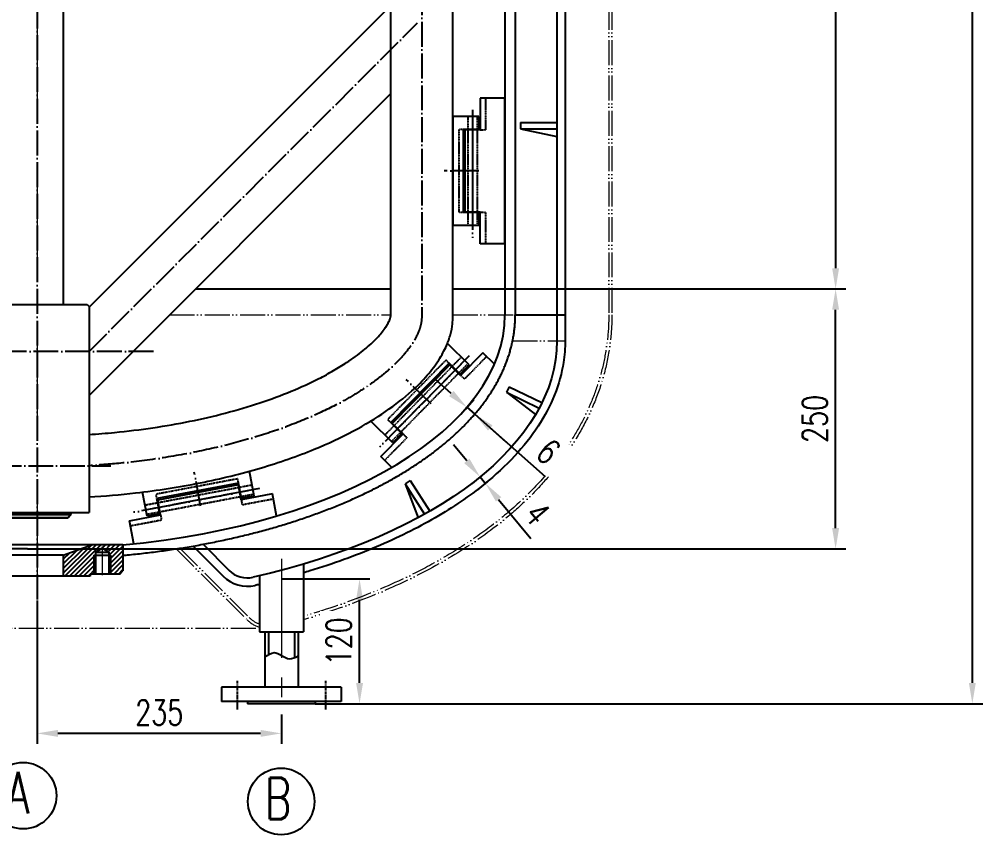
# Model space of a CAD drawing. Extents: x -7243 to -2491, y -430 to 6298.
# Drawn here: x -5948 to -5021, y 2730 to 3514 of the extents above; entities that cross this region are included whole.
import ezdxf

# ---------------------------------------------------------------- set-up
doc = ezdxf.new("R2010")
doc.units = 0
doc.header["$MEASUREMENT"] = 0
for name, pattern in [('ACAD_ISO04W100', [30.5, 24, -3, 0.5, -3]), ('ACAD_ISO05W100', [34, 24, -3, 0.5, -3, 0.5, -3]), ('CENTER', [50.8, 31.75, -6.35, 6.35, -6.35]), ('HIDDEN', [0.375, 0.25, -0.125]), ('PHANTOMX2', [5, 2.5, -0.5, 0.5, -0.5, 0.5, -0.5])]:
    doc.linetypes.add(name, pattern=pattern)
doc.layers.get('0').update_dxf_attribs({"linetype": 'CONTINUOUS'})
doc.layers.get('DEFPOINTS').update_dxf_attribs({"linetype": 'CONTINUOUS'})
for name, color, linetype in [('1中心线', 3, 'ACAD_ISO04W100'), ('3', 3, 'PHANTOMX2'), ('3轮廓', 7, 'CONTINUOUS'), ('4文字、标注、剖面线', 5, 'CONTINUOUS'), ('4文字标注', 5, 'CONTINUOUS'), ('7虚线', 1, 'HIDDEN')]:
    doc.layers.add(name, color=color, linetype=linetype)
for name, color, linetype, lineweight in [('中心线', 3, 'CENTER', 18), ('双点划线', 6, 'ACAD_ISO05W100', 18), ('轮廓线', 7, 'CONTINUOUS', 30)]:
    doc.layers.add(name, color=color, linetype=linetype, lineweight=lineweight)
doc.styles.add('样式 2', font='ROMANS.shx', dxfattribs={"width": 0.75, "bigfont": 'hmhz.shx'})
doc.dimstyles.new('1-4 装配总图', dxfattribs={"dimscale": 4, "dimtxt": 3, "dimasz": 2.5, "dimexe": 1.25, "dimexo": 0, "dimgap": 1, "dimtad": 1, "dimdec": 0, "dimdsep": 46, "dimtxsty": '样式 2', "dimcen": 2.5, "dimclrd": 256, "dimclre": 256, "dimclrt": 256, "dimadec": 0, "dimazin": 0, "dimtfac": 1, "dimtdec": 0, "dimtmove": 0, "dimatfit": 1, "dimfxl": 1, "dimtfill": 1, "dimtfillclr": 256, "dimlwd": -1, "dimarcsym": 0})

# ---------------------------------------------------------------- blocks, each defined once
blk = doc.blocks.new('管口符号')
at = {"layer": '4文字标注'}
blk.add_circle((-1249.14, -514.69), 4, dxfattribs=at)
at = {"layer": '4文字标注', "style": '样式 2', "width": 0.7}
for tag, p, height in [('A', (-1250.76, -516.64), 5), ('1', (-1247.74, -516.63), 2)]:
    blk.add_attdef(tag, p, '', height=height, dxfattribs=at)
blk = doc.blocks.new('*D78')
at = {"layer": '3轮廓', "color": 5, "lineweight": -2}
for p, q in [((-5471.24, 3254.99), (-5153.02, 3254.99)), ((-5931.24, 3004.99), (-5153.02, 3004.99))]:
    blk.add_line(p, q, dxfattribs=at)
at = {"layer": '3轮廓', "color": 5}
blk.add_line((-5163.02, 3024.99), (-5163.02, 3234.99), dxfattribs=at)
for points in [[(-5159.68, 3234.99), (-5166.35, 3234.99), (-5163.02, 3254.99)], [(-5166.35, 3024.99), (-5159.68, 3024.99), (-5163.02, 3004.99)]]:
    blk.add_solid(points, dxfattribs=at)
at = {"layer": 'DEFPOINTS', "color": 0}
for p in [(-5471.24, 3254.99), (-5163.02, 3254.99), (-5931.24, 3004.99)]:
    blk.add_point(p, dxfattribs=at)
at = {"layer": '3轮廓', "color": 5, "insert": (-5183.02, 3129.99), "char_height": 24, "attachment_point": 5, "rotation": 90, "style": '样式 2', "bg_fill": 3, "box_fill_scale": 1.25, "bg_fill_color": 256, "bg_fill_true_color": 13158600, "bg_fill_transparency": 0}
blk.add_mtext('250', dxfattribs=at)
blk = doc.blocks.new('*D81')
at = {"layer": '3轮廓', "color": 5}
for p, q in [((-5517.83, 3089.63), (-5530.57, 3105.05)), ((-5505.09, 3074.21), (-5500, 3068.04)), ((-5487.26, 3052.63), (-5456.14, 3014.96))]:
    blk.add_line(p, q, dxfattribs=at)
at = {"layer": '3轮廓', "color": 5, "lineweight": -2}
for p, q in [((-5503.48, 3075.55), (-5512.8, 3067.84)), ((-5498.38, 3069.38), (-5507.71, 3061.68))]:
    blk.add_line(p, q, dxfattribs=at)
at = {"layer": '3轮廓', "color": 5}
for points in [[(-5520.4, 3087.51), (-5515.26, 3091.75), (-5505.09, 3074.21)], [(-5484.69, 3054.75), (-5489.83, 3050.5), (-5500, 3068.04)]]:
    blk.add_solid(points, dxfattribs=at)
at = {"layer": 'DEFPOINTS', "color": 0}
for p in [(-5503.48, 3075.55), (-5498.38, 3069.38), (-5500, 3068.04)]:
    blk.add_point(p, dxfattribs=at)
at = {"layer": '3轮廓', "color": 5, "insert": (-5449.91, 3038.82), "char_height": 24, "attachment_point": 5, "rotation": 309.56281, "style": '样式 2', "bg_fill": 3, "box_fill_scale": 1.25, "bg_fill_color": 256, "bg_fill_true_color": 13158600, "bg_fill_transparency": 0}
blk.add_mtext('4', dxfattribs=at)
blk = doc.blocks.new('*D82')
at = {"layer": '3轮廓', "color": 5, "lineweight": -2}
for p, q in [((-5931.24, 2955.39), (-5931.24, 2817.53)), ((-5696.24, 2845.81), (-5696.24, 2817.53))]:
    blk.add_line(p, q, dxfattribs=at)
at = {"layer": '3轮廓', "color": 5}
blk.add_line((-5716.24, 2827.53), (-5911.24, 2827.53), dxfattribs=at)
for points in [[(-5911.24, 2830.87), (-5911.24, 2824.2), (-5931.24, 2827.53)], [(-5716.24, 2824.2), (-5716.24, 2830.87), (-5696.24, 2827.53)]]:
    blk.add_solid(points, dxfattribs=at)
at = {"layer": 'DEFPOINTS', "color": 0}
for p in [(-5931.24, 2955.39), (-5696.24, 2845.81), (-5931.24, 2827.53)]:
    blk.add_point(p, dxfattribs=at)
at = {"layer": '3轮廓', "color": 5, "insert": (-5813.74, 2847.53), "char_height": 24, "attachment_point": 5, "style": '样式 2', "bg_fill": 3, "box_fill_scale": 1.25, "bg_fill_color": 256, "bg_fill_true_color": 13158600, "bg_fill_transparency": 0}
blk.add_mtext('235', dxfattribs=at)
blk = doc.blocks.new('*D83')
at = {"layer": '3轮廓', "color": 5}
for p, q in [((-5532.76, 3154.4), (-5547.75, 3167.63)), ((-5517.76, 3141.17), (-5510.26, 3134.55)), ((-5510.26, 3134.55), (-5442.43, 3074.7)), ((-5495.27, 3121.32), (-5480.27, 3108.09))]:
    blk.add_line(p, q, dxfattribs=at)
at = {"layer": '3轮廓', "color": 5, "lineweight": -2}
for p, q in [((-5519.53, 3139.17), (-5511.14, 3148.67)), ((-5512.03, 3132.55), (-5503.65, 3142.05))]:
    blk.add_line(p, q, dxfattribs=at)
at = {"layer": '3轮廓', "color": 5}
for points in [[(-5534.96, 3151.9), (-5530.55, 3156.9), (-5517.76, 3141.17)], [(-5493.06, 3123.82), (-5497.47, 3118.82), (-5510.26, 3134.55)]]:
    blk.add_solid(points, dxfattribs=at)
at = {"layer": 'DEFPOINTS', "color": 0}
for p in [(-5519.53, 3139.17), (-5510.26, 3134.55), (-5512.03, 3132.55)]:
    blk.add_point(p, dxfattribs=at)
at = {"layer": '3轮廓', "color": 5, "insert": (-5439.37, 3098.67), "char_height": 24, "attachment_point": 5, "rotation": 318.57509, "style": '样式 2', "bg_fill": 3, "box_fill_scale": 1.25, "bg_fill_color": 256, "bg_fill_true_color": 13158600, "bg_fill_transparency": 0}
blk.add_mtext('6', dxfattribs=at)
blk = doc.blocks.new('*D84')
at = {"layer": '3轮廓', "color": 5, "lineweight": -2}
for p, q in [((-5690.49, 2976.05), (-5611.03, 2976.05)), ((-5663.74, 2856.05), (-5611.03, 2856.05))]:
    blk.add_line(p, q, dxfattribs=at)
at = {"layer": '3轮廓', "color": 5}
blk.add_line((-5621.03, 2876.05), (-5621.03, 2956.05), dxfattribs=at)
for points in [[(-5617.69, 2956.05), (-5624.36, 2956.05), (-5621.03, 2976.05)], [(-5624.36, 2876.05), (-5617.69, 2876.05), (-5621.03, 2856.05)]]:
    blk.add_solid(points, dxfattribs=at)
at = {"layer": 'DEFPOINTS', "color": 0}
for p in [(-5690.49, 2976.05), (-5621.03, 2976.05), (-5663.74, 2856.05)]:
    blk.add_point(p, dxfattribs=at)
at = {"layer": '3轮廓', "color": 5, "insert": (-5641.03, 2916.05), "char_height": 24, "attachment_point": 5, "rotation": 90, "style": '样式 2', "bg_fill": 3, "box_fill_scale": 1.25, "bg_fill_color": 256, "bg_fill_true_color": 13158600, "bg_fill_transparency": 0}
blk.add_mtext('120', dxfattribs=at)
blk = doc.blocks.new('*D86')
at = {"layer": '3轮廓', "color": 5, "lineweight": -2}
for p, q in [((-5416.24, 4004.99), (-5153.02, 4004.99)), ((-5471.24, 3254.99), (-5153.02, 3254.99))]:
    blk.add_line(p, q, dxfattribs=at)
at = {"layer": '3轮廓', "color": 5}
blk.add_line((-5163.02, 3984.99), (-5163.02, 3274.99), dxfattribs=at)
for points in [[(-5159.68, 3984.99), (-5166.35, 3984.99), (-5163.02, 4004.99)], [(-5166.35, 3274.99), (-5159.68, 3274.99), (-5163.02, 3254.99)]]:
    blk.add_solid(points, dxfattribs=at)
at = {"layer": 'DEFPOINTS', "color": 0}
for p in [(-5416.24, 4004.99), (-5471.24, 3254.99), (-5163.02, 3254.99)]:
    blk.add_point(p, dxfattribs=at)
at = {"layer": '3轮廓', "color": 5, "insert": (-5183.02, 3595.96), "char_height": 24, "attachment_point": 5, "rotation": 90, "style": '样式 2', "bg_fill": 3, "box_fill_scale": 1.25, "bg_fill_color": 256, "bg_fill_true_color": 13158600, "bg_fill_transparency": 0}
blk.add_mtext('750', dxfattribs=at)
blk = doc.blocks.new('*D90')
at = {"layer": '3轮廓', "color": 5}
for p, q in [((-6037.59, 3054.99), (-6037.59, 3074.99)), ((-6037.59, 3004.99), (-6037.59, 3034.99)), ((-6037.59, 3004.99), (-6037.59, 2919.85)), ((-6037.59, 2984.99), (-6037.59, 2964.99))]:
    blk.add_line(p, q, dxfattribs=at)
at = {"layer": '3轮廓', "color": 5, "lineweight": -2}
for p, q in [((-5931.24, 3034.99), (-6047.59, 3034.99)), ((-5940.64, 3004.99), (-6047.59, 3004.99))]:
    blk.add_line(p, q, dxfattribs=at)
at = {"layer": '3轮廓', "color": 5}
for points in [[(-6040.93, 3054.99), (-6034.26, 3054.99), (-6037.59, 3034.99)], [(-6034.26, 2984.99), (-6040.93, 2984.99), (-6037.59, 3004.99)]]:
    blk.add_solid(points, dxfattribs=at)
at = {"layer": 'DEFPOINTS', "color": 0}
for p in [(-6037.59, 3034.99), (-5931.24, 3034.99), (-5940.64, 3004.99)]:
    blk.add_point(p, dxfattribs=at)
at = {"layer": '3轮廓', "color": 5, "insert": (-6057.59, 2942.42), "char_height": 24, "attachment_point": 5, "rotation": 90, "style": '样式 2', "bg_fill": 3, "box_fill_scale": 1.25, "bg_fill_color": 256, "bg_fill_true_color": 13158600, "bg_fill_transparency": 0}
blk.add_mtext('30', dxfattribs=at)
blk = doc.blocks.new('*D91')
at = {"layer": '3轮廓', "color": 5, "lineweight": -2}
for p, q in [((-5858.74, 5469.91), (-5021.46, 5469.91)), ((-5611.03, 2856.05), (-5021.46, 2856.05))]:
    blk.add_line(p, q, dxfattribs=at)
at = {"layer": '3轮廓', "color": 5}
blk.add_line((-5031.46, 2876.05), (-5031.46, 5449.91), dxfattribs=at)
for points in [[(-5028.13, 5449.91), (-5034.79, 5449.91), (-5031.46, 5469.91)], [(-5034.79, 2876.05), (-5028.13, 2876.05), (-5031.46, 2856.05)]]:
    blk.add_solid(points, dxfattribs=at)
at = {"layer": 'DEFPOINTS', "color": 0}
for p in [(-5858.74, 5469.91), (-5031.46, 5469.91), (-5611.03, 2856.05)]:
    blk.add_point(p, dxfattribs=at)
at = {"layer": '3轮廓', "color": 5, "insert": (-5051.46, 4162.98), "char_height": 24, "attachment_point": 5, "rotation": 90, "style": '样式 2', "bg_fill": 3, "box_fill_scale": 1.25, "bg_fill_color": 256, "bg_fill_true_color": 13158600, "bg_fill_transparency": 0}
blk.add_mtext('~2620', dxfattribs=at)
blk = doc.blocks.new('8')
at = {"layer": '1中心线'}
for p, q in [((31543.82, 2792.37), (31543.82, 2669.18)), ((31537.64, 2733.61), (31570.96, 2733.61))]:
    blk.add_line(p, q, dxfattribs=at)
at = {"layer": '3轮廓'}
for p, q in [((31537.64, 2786.11), (31537.64, 2773.61)), ((31537.64, 2786.11), (31562.64, 2786.11)), ((31562.64, 2786.11), (31562.64, 2681.11)), ((31537.64, 2773.61), (31552.64, 2773.61)), ((31552.64, 2773.61), (31552.64, 2693.61)), ((31537.64, 2693.61), (31537.64, 2681.11)), ((31537.64, 2693.61), (31552.64, 2693.61)), ((31537.64, 2681.11), (31562.64, 2681.11))]:
    blk.add_line(p, q, dxfattribs=at)
at = {"layer": '7虚线', "ltscale": 0.4}
for p, q in [((31539.32, 2786.11), (31539.32, 2773.61)), ((31548.32, 2786.11), (31548.32, 2773.61)), ((31552.64, 2773.61), (31556.84, 2773.61)), ((31556.84, 2773.61), (31556.84, 2693.61)), ((31539.32, 2693.61), (31539.32, 2681.11)), ((31548.32, 2693.61), (31548.32, 2681.11)), ((31552.64, 2693.61), (31556.84, 2693.61))]:
    blk.add_line(p, q, dxfattribs=at)
blk = doc.blocks.new('J')
at = {"layer": '1中心线'}
blk.add_line((28032.14, 2966.7), (28032.14, 2874.48), dxfattribs=at)
at = {"layer": '3轮廓'}
for p, q in [((28039.51, 2989.18), (28039.51, 2958.68)), ((28063.11, 2989.18), (28063.11, 2849.18)), ((28024.9, 2958.68), (28024.9, 2879.68)), ((28039.51, 2958.68), (28024.9, 2958.68)), ((28039.51, 2879.68), (28024.9, 2879.68)), ((28039.51, 2849.18), (28039.51, 2879.68)), ((28063.11, 2849.18), (28039.51, 2849.18))]:
    blk.add_line(p, q, dxfattribs=at)
at = {"layer": '7虚线', "ltscale": 0.4}
for p, q in [((28044.63, 2989.18), (28044.63, 2958.68)), ((28027.64, 2958.68), (28027.64, 2879.68)), ((28036.64, 2958.68), (28036.64, 2879.68)), ((28039.51, 2958.68), (28044.63, 2958.68)), ((28039.51, 2879.68), (28044.63, 2879.68)), ((28044.63, 2879.68), (28044.63, 2849.18))]:
    blk.add_line(p, q, dxfattribs=at)
at = {"layer": '4文字、标注、剖面线', "xscale": -1}
blk.add_blockref('8', (59575.96, 185.57), dxfattribs=at)
blk = doc.blocks.new('V')
at = {"layer": '3轮廓'}
blk.add_line((28063.11, 2749.18), (28039.51, 2749.18), dxfattribs=at)
at = {"layer": '4文字、标注、剖面线'}
blk.add_blockref('J', (0, -240), dxfattribs=at)
blk = doc.blocks.new('N')
at = {"layer": '1中心线'}
for p, q in [((28029.04, 2521.5), (27942.73, 2433.6)), ((28021.16, 2513.49), (27956.55, 2447.68)), ((27992.28, 2475.24), (27968.5, 2498.59))]:
    blk.add_line(p, q, dxfattribs=at)
at = {"layer": '3轮廓'}
for p, q in [((28029.06, 2512.71), (28008.04, 2533.34)), ((28042.17, 2524.36), (28020.8, 2502.6)), ((28053.28, 2513.45), (28042.17, 2524.36)), ((28009.6, 2514.3), (27953.55, 2457.21)), ((28010.38, 2512.83), (27955.03, 2456.46)), ((28020.3, 2503.79), (28009.6, 2514.3)), ((28020.8, 2502.6), (28010.38, 2512.83)), ((28029.06, 2512.71), (28020.3, 2503.79)), ((27955.49, 2437.78), (27934.28, 2458.61)), ((27964.25, 2446.7), (27953.55, 2457.21)), ((27965.45, 2446.23), (27955.03, 2456.46)), ((27944.08, 2424.47), (27965.45, 2446.23)), ((27964.25, 2446.7), (27955.49, 2437.78)), ((27954.65, 2414.09), (27944.08, 2424.47))]:
    blk.add_line(p, q, dxfattribs=at)
at = {"layer": '7虚线', "ltscale": 0.4}
for p, q in [((28006.6, 2517.24), (27950.55, 2460.16)), ((28009.6, 2514.3), (28006.6, 2517.24)), ((28021.44, 2520.19), (28012.68, 2511.27)), ((28027.86, 2513.88), (28019.1, 2504.96)), ((28045.82, 2520.77), (28024.45, 2499.01)), ((28012.33, 2510.91), (27956.98, 2454.54)), ((28018.75, 2504.61), (27963.4, 2448.24)), ((28020.8, 2502.6), (28024.45, 2499.01)), ((27953.55, 2457.21), (27950.55, 2460.16)), ((27956.63, 2454.19), (27947.87, 2445.27)), ((27963.05, 2447.88), (27954.3, 2438.96)), ((27969.1, 2442.64), (27947.73, 2420.88)), ((27965.45, 2446.23), (27969.1, 2442.64))]:
    blk.add_line(p, q, dxfattribs=at)
blk = doc.blocks.new('c')
at = {"layer": '1中心线'}
for p, q in [((27770.61, 2376.82), (27764.43, 2409.56)), ((27827.21, 2393.78), (27706.16, 2370.94)), ((27816.16, 2391.7), (27725.54, 2374.6))]:
    blk.add_line(p, q, dxfattribs=at)
at = {"layer": '3轮廓'}
for p, q in [((27822.2, 2386.55), (27817.69, 2410.45)), ((27807.13, 2398.97), (27728.52, 2384.14)), ((27806.94, 2397.32), (27729.31, 2382.68)), ((27809.64, 2382.97), (27806.94, 2397.32)), ((27809.92, 2384.23), (27807.13, 2398.97)), ((27719.02, 2367.08), (27714.64, 2390.31)), ((27731.3, 2369.4), (27728.52, 2384.14)), ((27732.01, 2368.33), (27729.31, 2382.68)), ((27839.62, 2388.63), (27809.64, 2382.97)), ((27822.2, 2386.55), (27809.92, 2384.23)), ((27843.62, 2367.41), (27839.62, 2388.63)), ((27702.04, 2362.67), (27732.01, 2368.33)), ((27731.3, 2369.4), (27719.02, 2367.08)), ((27706.22, 2340.56), (27702.04, 2362.67))]:
    blk.add_line(p, q, dxfattribs=at)
at = {"layer": '7虚线', "ltscale": 0.4}
for p, q in [((27806.36, 2403.1), (27727.74, 2388.27)), ((27807.13, 2398.97), (27806.36, 2403.1)), ((27807.44, 2394.63), (27729.81, 2379.99)), ((27820.22, 2397.04), (27807.94, 2394.73)), ((27728.52, 2384.14), (27727.74, 2388.27)), ((27809.11, 2385.79), (27731.48, 2371.14)), ((27821.89, 2388.2), (27809.6, 2385.88)), ((27809.64, 2382.97), (27810.59, 2377.94)), ((27840.56, 2383.6), (27810.59, 2377.94)), ((27729.32, 2379.89), (27717.04, 2377.58)), ((27730.99, 2371.05), (27718.71, 2368.73)), ((27732.01, 2368.33), (27732.96, 2363.3)), ((27732.96, 2363.3), (27702.99, 2357.64))]:
    blk.add_line(p, q, dxfattribs=at)

msp = doc.modelspace()

# ---------------------------------------------------------------- hatches: boundary and pattern name
at = {"layer": '4文字标注'}
h = msp.add_hatch(dxfattribs=at)
h.set_pattern_fill('ANSI31', color=256, style=0)
h.set_pattern_definition([(45, (-8810.169, 2663.9128), (-2.245064, 2.245064), [])])
h.paths.add_polyline_path([(-5956.24, 2978.8), (-5982.24, 2978.8), (-5982.24, 2980.8), (-5985.74, 2980.8), (-5985.74, 2998.8), (-5987.24, 2998.8), (-5987.24, 3001.8), (-5993.74, 3005.56), (-6000.24, 3001.8), (-6000.24, 2998.8), (-6001.74, 2998.8), (-6001.74, 2980.8), (-6010.74, 2980.8), (-6013.74, 2983.8), (-6013.74, 3008.8), (-5983.71, 3008.8), (-5956.24, 2998.8)])
h.paths.add_polyline_path([(-5848.74, 3008.8), (-5848.74, 2983.8), (-5851.74, 2980.8), (-5860.74, 2980.8), (-5860.74, 2998.8), (-5862.24, 2998.8), (-5862.24, 3001.8), (-5868.74, 3005.56), (-5875.24, 3001.8), (-5875.24, 2998.8), (-5876.74, 2998.8), (-5876.74, 2980.8), (-5880.24, 2980.8), (-5880.24, 2978.8), (-5906.24, 2978.8), (-5906.24, 2998.8), (-5878.76, 3008.8)])

# ---------------------------------------------------------------- linework, layer by layer
for p, q in [((-5471.24, 3980.99), (-5471.24, 3229.99)), ((-5431.24, 3806.99), (-5431.24, 3204.99)), ((-5940.64, 3004.99), (-5921.83, 3004.99)), ((-5848.74, 3008.8), (-5848.74, 2983.8)), ((-5906.24, 2998.8), (-5956.24, 2998.8)), ((-5906.24, 2998.8), (-5906.24, 2978.8)), ((-5675.04, 2990.3), (-5675.04, 2925.14)), ((-5880.24, 2978.8), (-5982.24, 2978.8)), ((-5880.24, 2980.8), (-5880.24, 2978.8)), ((-5851.74, 2980.8), (-5880.24, 2980.8)), ((-5851.74, 2980.8), (-5848.74, 2983.8)), ((-5717.43, 2979), (-5717.43, 2925.14)), ((-5717.43, 2925.14), (-5675.04, 2925.14))]:
    msp.add_line(p, q)
for radius in [33, 25]:
    msp.add_arc((-5728.87, 3002.01), radius, 225, 282.87938)
msp.add_ellipse((-5931.24, 3229.99), major_axis=(450, 0), ratio=0.5, start_param=4.896765, end_param=6.283185)
msp.add_open_spline([(-5848.74, 2998.76), (-5847.29, 2998.89), (-5843.25, 2999.28), (-5836.63, 2999.95), (-5828.87, 3000.81), (-5821.14, 3001.74), (-5813.45, 3002.73), (-5805.79, 3003.79), (-5798.17, 3004.92), (-5790.58, 3006.12), (-5783.04, 3007.38), (-5775.55, 3008.71), (-5768.1, 3010.1), (-5760.69, 3011.56), (-5753.34, 3013.08), (-5746.04, 3014.67), (-5738.8, 3016.32), (-5731.61, 3018.03), (-5724.48, 3019.81), (-5717.42, 3021.65), (-5710.41, 3023.55), (-5703.48, 3025.51), (-5696.6, 3027.53), (-5689.8, 3029.62), (-5683.07, 3031.76), (-5676.42, 3033.96), (-5669.84, 3036.22), (-5663.33, 3038.54), (-5656.91, 3040.92), (-5650.56, 3043.35), (-5644.3, 3045.84), (-5638.13, 3048.39), (-5632.04, 3050.99), (-5626.04, 3053.64), (-5620.12, 3056.35), (-5614.3, 3059.11), (-5608.58, 3061.92), (-5602.95, 3064.79), (-5597.41, 3067.7), (-5591.98, 3070.67), (-5586.64, 3073.68), (-5581.41, 3076.75), (-5576.28, 3079.86), (-5571.25, 3083.02), (-5566.33, 3086.22), (-5561.52, 3089.47), (-5556.82, 3092.77), (-5552.22, 3096.11), (-5547.74, 3099.5), (-5543.37, 3102.92), (-5539.12, 3106.39), (-5534.98, 3109.9), (-5530.96, 3113.46), (-5527.06, 3117.05), (-5523.28, 3120.68), (-5519.62, 3124.35), (-5516.08, 3128.05), (-5512.67, 3131.8), (-5509.38, 3135.58), (-5506.22, 3139.39), (-5503.19, 3143.24), (-5500.28, 3147.12), (-5497.51, 3151.04), (-5494.87, 3154.99), (-5492.36, 3158.97), (-5489.98, 3162.97), (-5487.74, 3167.01), (-5485.64, 3171.07), (-5483.68, 3175.16), (-5481.85, 3179.28), (-5480.17, 3183.42), (-5478.62, 3187.58), (-5477.22, 3191.76), (-5475.97, 3195.96), (-5474.86, 3200.17), (-5473.89, 3204.4), (-5473.08, 3208.65), (-5472.41, 3212.9), (-5471.88, 3217.17), (-5471.51, 3221.44), (-5471.29, 3225.71), (-5471.24, 3228.56), (-5471.24, 3229.99)], degree=3, knots=[82.614864, 82.614864, 82.614864, 82.614864, 86.965616, 94.791497, 102.59662, 110.37931, 118.137907, 125.870766, 133.576255, 141.252761, 148.89869, 156.512463, 164.092527, 171.637344, 179.145405, 186.61522, 194.045326, 201.434286, 208.780693, 216.083165, 223.340353, 230.550938, 237.713637, 244.827199, 251.89041, 258.902093, 265.861111, 272.766367, 279.616807, 286.411422, 293.149247, 299.829366, 306.450911, 313.013069, 319.515077, 325.956228, 332.335874, 338.653427, 344.908358, 351.100206, 357.228575, 363.293136, 369.293635, 375.22989, 381.101795, 386.909324, 392.652532, 398.331558, 403.94663, 409.498062, 414.986263, 420.411733, 425.775073, 431.076981, 436.318254, 441.499798, 446.622617, 451.687828, 456.696651, 461.650416, 466.550563, 471.398638, 476.196297, 480.945305, 485.647529, 490.304941, 494.919615, 499.493721, 504.029522, 508.52937, 512.995702, 517.431032, 521.837946, 526.2191, 530.577204, 534.915025, 539.235375, 543.541107, 547.835104, 552.120279, 556.39956, 560.675891, 560.675891, 560.675891, 560.675891])
msp.add_open_spline([(-5717.43, 2970.78), (-5718.83, 2970.45), (-5720.23, 2970.13), (-5721.63, 2969.81)], degree=3)
at = {"layer": '4文字、标注、剖面线'}
for p, q in [((-5876.74, 2998.8), (-5876.74, 2980.8)), ((-5876.74, 2998.8), (-5860.74, 2998.8)), ((-5860.74, 2998.8), (-5860.74, 2980.8))]:
    msp.add_line(p, q, dxfattribs=at)
at = {"layer": '中心线', "ltscale": 3}
msp.add_line((-5931.24, 5499.55), (-5931.24, 2955.39), dxfattribs=at)

# ---------------------------------------------------------------- block references
at = {"layer": '4文字标注'}
ref = msp.add_blockref('管口符号', (4048.39, 6885.14), dxfattribs=dict(at, xscale=7.999999996798579, yscale=7.999999996800761, zscale=7.9999999968))
ref.add_attrib('A', 'A', (-5960.29, 2750.42), dxfattribs={"height": 40, "style": '样式 2', "width": 0.7})
ref = msp.add_blockref('管口符号', (4296.62, 6879.62), dxfattribs=dict(at, xscale=7.999999996798579, yscale=7.999999996800761, zscale=7.9999999968))
ref.add_attrib('A', 'B', (-5712.06, 2744.9), dxfattribs={"height": 40, "style": '样式 2', "width": 0.7})

# ---------------------------------------------------------------- next in the draw order: dimensions: what is measured, and where the dimension line sits
at = {"layer": '3轮廓'}
dim = msp.add_linear_dim(base=(-5163.02, 3254.99), p1=(-5931.24, 3004.99), p2=(-5471.24, 3254.99), angle=90, dimstyle='1-4 装配总图', override={"dimscale": 8, "dimtxsty": '样式 2', "dimclrd": 5, "dimclre": 5, "dimclrt": 5}, dxfattribs=at)
dim.commit()
dim.dimension.update_dxf_attribs({"geometry": '*D78', "text_midpoint": (-5183.02, 3129.99)})
dim = msp.add_linear_dim(base=(-5931.24, 2827.53), p1=(-5696.24, 2845.81), p2=(-5931.24, 2955.39), dimstyle='1-4 装配总图', override={"dimscale": 8, "dimtxsty": '样式 2', "dimclrd": 5, "dimclre": 5, "dimclrt": 5}, dxfattribs=at)
dim.commit()
dim.dimension.update_dxf_attribs({"geometry": '*D82', "text_midpoint": (-5813.74, 2847.53)})

# ---------------------------------------------------------------- next in the draw order: linework, layer by layer
for p, q in [((-5906.24, 4314.41), (-5906.24, 3239.99)), ((-5778.81, 3254.99), (-5591.24, 3254.99)), ((-5471.24, 3229.99), (-5423.24, 3229.99)), ((-5477, 3160.97), (-5479.62, 3155.57)), ((-5479.62, 3155.57), (-5451.73, 3134.14)), ((-5479.62, 3155.57), (-5448.25, 3140.33)), ((-5477, 3160.97), (-5445.52, 3145.67)), ((-5572.19, 3070.78), (-5577.24, 3067.54)), ((-5572.19, 3070.78), (-5553.27, 3041.33)), ((-5577.24, 3067.54), (-5564.68, 3034.96)), ((-5577.24, 3067.54), (-5558.5, 3038.36)), ((-5931.24, 3008.8), (-6013.74, 3008.8)), ((-5848.74, 3008.8), (-5931.24, 3008.8)), ((-5906.24, 2998.8), (-5878.76, 3008.8)), ((-5875.24, 3001.8), (-5868.74, 3005.56)), ((-5862.24, 3001.8), (-5868.74, 3005.56)), ((-5781.24, 3007.71), (-5752.2, 2978.67)), ((-5771.66, 3009.44), (-5746.55, 2984.33)), ((-5875.24, 3001.8), (-5875.24, 2980.8)), ((-5875.24, 3001.8), (-5862.24, 3001.8)), ((-5862.24, 3001.8), (-5862.24, 2980.8)), ((-5712.24, 2925.14), (-5712.24, 2872.05)), ((-5708.74, 2925.14), (-5708.74, 2903.22)), ((-5753.74, 2872.05), (-5753.74, 2858.05)), ((-5728.74, 2858.05), (-5728.74, 2856.05))]:
    msp.add_line(p, q)
at = {"layer": '3'}
msp.add_line((-5738.74, 2877.94), (-5738.74, 2850.45), dxfattribs=at)
at = {"layer": '3轮廓'}
for p, q in [((-5979.24, 3239.99), (-5883.24, 3239.99)), ((-5883.24, 3239.99), (-5881.24, 3237.99)), ((-5881.24, 3237.99), (-5881.24, 3151.99))]:
    msp.add_line(p, q, dxfattribs=at)
at = {"layer": '3轮廓', "color": 7, "linetype": 'Continuous'}
msp.add_line((-5881.24, 3151.99), (-5881.24, 3039.99), dxfattribs=at)
at = {"layer": '中心线', "ltscale": 5}
msp.add_line((-5868.74, 3007.39), (-5868.74, 2979.66), dxfattribs=at)
at = {"layer": '中心线', "ltscale": 3}
msp.add_line((-5696.24, 2995.58), (-5696.24, 2845.81), dxfattribs=at)
at = {"layer": '双点划线'}
for p, q in [((-5803.81, 3229.99), (-5591.24, 3229.99)), ((-5473.8, 3204.99), (-5423.24, 3204.99)), ((-5797.47, 3005.04), (-5729.21, 2936.78)), ((-5793.8, 3005.61), (-5727.09, 2938.91)), ((-6152.8, 2928.58), (-5717.43, 2928.58))]:
    msp.add_line(p, q, dxfattribs=at)
for radius, start, end in [(25, 225, 251.29382), (28, 225.00037, 253.35993)]:
    msp.add_arc((-5709.42, 2956.58), radius, start, end, dxfattribs=at)
at = {"layer": '轮廓线'}
for p in [(-5901.74, 3034.99), (-5898.74, 3039.99)]:
    msp.add_line(p, (-5898.74, 3037.99), dxfattribs=at)

# ---------------------------------------------------------------- next in the draw order: dimensions: what is measured, and where the dimension line sits
at = {"layer": '3轮廓'}
dim = msp.add_linear_dim(base=(-5163.02, 3254.99), p1=(-5416.24, 4004.99), p2=(-5471.24, 3254.99), angle=90, dimstyle='1-4 装配总图', override={"dimscale": 8, "dimtxsty": '样式 2', "dimclrd": 5, "dimclre": 5, "dimclrt": 5}, dxfattribs=at)
dim.commit()
dim.dimension.update_dxf_attribs({"geometry": '*D86', "text_midpoint": (-5163.02, 3595.96), "dimtype": 160})
dim = msp.add_aligned_dim(p1=(-5503.48, 3075.55), p2=(-5498.38, 3069.38), distance=-2.1, text='4', dimstyle='1-4 装配总图', override={"dimscale": 8, "dimtxsty": '样式 2', "dimclrd": 5, "dimclre": 5, "dimclrt": 5}, dxfattribs=at)
dim.commit()
dim.dimension.update_dxf_attribs({"geometry": '*D81', "text_midpoint": (-5449.91, 3038.82)})

# ---------------------------------------------------------------- next in the draw order: linework, layer by layer
at = {"layer": '双点划线'}
for p, q in [((-5381.24, 3766.19), (-5381.24, 3229.99)), ((-5378.24, 3766.19), (-5378.24, 3229.99))]:
    msp.add_line(p, q, dxfattribs=at)
for points, knots in [([(-5378.24, 3229.99), (-5378.24, 3221.72), (-5378.72, 3213.44), (-5380.73, 3195.94), (-5382.41, 3186.73), (-5386.87, 3168.68), (-5389.65, 3159.83), (-5396.21, 3142.62), (-5399.98, 3134.26), (-5408.37, 3118.07), (-5412.98, 3110.25), (-5422.94, 3095.17), (-5428.28, 3087.9), (-5439.6, 3073.91), (-5445.56, 3067.19), (-5458.05, 3054.24), (-5464.58, 3048.02), (-5478.11, 3036.05), (-5485.13, 3030.31), (-5506.87, 3013.72), (-5522.27, 3003.54), (-5554.65, 2984.73), (-5571.63, 2976.11), (-5606.99, 2960.3), (-5625.36, 2953.13), (-5654.41, 2943.22), (-5664.65, 2939.98), (-5675.04, 2936.94)], [3.141593, 3.141593, 3.141593, 3.141593, 3.199178, 3.199178, 3.264493, 3.264493, 3.329808, 3.329808, 3.395124, 3.395124, 3.460439, 3.460439, 3.525754, 3.525754, 3.591069, 3.591069, 3.656384, 3.656384, 3.721699, 3.721699, 3.852329, 3.852329, 3.98296, 3.98296, 4.11359, 4.11359, 4.182947, 4.182947, 4.182947, 4.182947]), ([(-5381.24, 3229.99), (-5381.24, 3221.87), (-5381.7, 3213.74), (-5383.55, 3197.63), (-5384.94, 3189.65), (-5388.56, 3173.94), (-5390.79, 3166.21), (-5396.05, 3151.09), (-5399.06, 3143.71), (-5405.77, 3129.34), (-5409.47, 3122.35), (-5417.47, 3108.78), (-5421.76, 3102.21), (-5430.89, 3089.48), (-5435.71, 3083.32), (-5448.63, 3068.1), (-5457.06, 3059.33), (-5474.86, 3042.65), (-5484.25, 3034.76), (-5503.87, 3019.78), (-5514.1, 3012.69), (-5535.35, 2999.25), (-5546.36, 2992.9), (-5574.63, 2977.96), (-5592.31, 2969.8), (-5629.05, 2954.94), (-5648.11, 2948.24), (-5670.16, 2941.51), (-5672.6, 2940.78), (-5675.04, 2940.07)], [3.141593, 3.141593, 3.141593, 3.141593, 3.198935, 3.198935, 3.256278, 3.256278, 3.313621, 3.313621, 3.370963, 3.370963, 3.428306, 3.428306, 3.485649, 3.485649, 3.542991, 3.542991, 3.632134, 3.632134, 3.721276, 3.721276, 3.810418, 3.810418, 3.89956, 3.89956, 4.032117, 4.032117, 4.164674, 4.164674, 4.181065, 4.181065, 4.181065, 4.181065])]:
    msp.add_open_spline(points, degree=3, knots=knots, dxfattribs=at)

# ---------------------------------------------------------------- next in the draw order: dimensions: what is measured, and where the dimension line sits
at = {"layer": '3轮廓'}
dim = msp.add_linear_dim(base=(-6037.59, 3034.99), p1=(-5940.64, 3004.99), p2=(-5931.24, 3034.99), angle=90, dimstyle='1-4 装配总图', override={"dimscale": 8, "dimclrd": 5, "dimclre": 5, "dimclrt": 5}, dxfattribs=at)
dim.commit()
dim.dimension.update_dxf_attribs({"geometry": '*D90', "text_midpoint": (-6037.59, 2942.42), "dimtype": 160})

# ---------------------------------------------------------------- next in the draw order: linework, layer by layer
at = {"layer": '1中心线'}
msp.add_line((-5931.24, 5267.97), (-5931.24, 2946.27), dxfattribs=at)
at = {"layer": '3轮廓', "color": 7, "linetype": 'Continuous'}
msp.add_line((-5981.24, 3039.99), (-5881.24, 3039.99), dxfattribs=at)
at = {"layer": '轮廓线'}
for p, q in [((-5963.74, 3037.99), (-5898.74, 3037.99)), ((-5960.74, 3034.99), (-5901.74, 3034.99))]:
    msp.add_line(p, q, dxfattribs=at)

# ---------------------------------------------------------------- next in the draw order: dimensions: what is measured, and where the dimension line sits
at = {"layer": '3轮廓'}
dim = msp.add_linear_dim(base=(-5510.26, 3134.55), p1=(-5519.53, 3139.17), p2=(-5512.03, 3132.55), angle=318.57509, text='6', dimstyle='1-4 装配总图', override={"dimscale": 8, "dimtxsty": '样式 2', "dimclrd": 5, "dimclre": 5, "dimclrt": 5}, dxfattribs=at)
dim.commit()
dim.dimension.update_dxf_attribs({"geometry": '*D83', "text_midpoint": (-5452.6, 3083.68), "dimtype": 161})
dim = msp.add_linear_dim(base=(-5621.03, 2976.05), p1=(-5663.74, 2856.05), p2=(-5690.49, 2976.05), angle=90, dimstyle='1-4 装配总图', override={"dimscale": 8, "dimtxsty": '样式 2', "dimclrd": 5, "dimclre": 5, "dimclrt": 5}, dxfattribs=at)
dim.commit()
dim.dimension.update_dxf_attribs({"geometry": '*D84', "text_midpoint": (-5641.03, 2916.05)})

# ---------------------------------------------------------------- next in the draw order: linework, layer by layer
for p, q in [((-5683.74, 2925.14), (-5683.74, 2900.34)), ((-5680.24, 2925.14), (-5680.24, 2872.05)), ((-5638.74, 2872.05), (-5753.74, 2872.05)), ((-5638.74, 2872.05), (-5638.74, 2858.05)), ((-5638.74, 2858.05), (-5753.74, 2858.05)), ((-5663.74, 2856.05), (-5728.74, 2856.05)), ((-5663.74, 2858.05), (-5663.74, 2856.05))]:
    msp.add_line(p, q)
at = {"extrusion": (0, 0, -1)}
msp.add_ellipse((-5931.24, 3204.99), major_axis=(-500, 0), ratio=0.5, start_param=3.141593, end_param=4.283478, dxfattribs=at)
msp.add_open_spline([(-5423.24, 3204.99), (-5423.24, 3198.11), (-5423.77, 3191.24), (-5426.47, 3173.87), (-5429.36, 3163.42), (-5437.55, 3142.87), (-5442.86, 3132.77), (-5455.75, 3113.05), (-5463.34, 3103.44), (-5480.67, 3084.81), (-5490.41, 3075.79), (-5515.24, 3055.75), (-5531.06, 3044.97), (-5565.75, 3024.83), (-5584.63, 3015.47), (-5625, 2998.36), (-5646.49, 2990.61), (-5671.03, 2983.15), (-5673.03, 2982.55), (-5675.04, 2981.96)], degree=3, knots=[3.141593, 3.141593, 3.141593, 3.141593, 3.219134, 3.219134, 3.338387, 3.338387, 3.45764, 3.45764, 3.576893, 3.576893, 3.696146, 3.696146, 3.85271, 3.85271, 4.009274, 4.009274, 4.165838, 4.165838, 4.179679, 4.179679, 4.179679, 4.179679])
at = {"layer": '3'}
msp.add_line((-5653.74, 2877.94), (-5653.74, 2850.45), dxfattribs=at)
at = {"layer": '4文字标注'}
msp.add_line((-5696.24, 2976.05), (-5690.49, 2976.05), dxfattribs=at)
msp.add_spline([(-5712.24, 2900.66), (-5703.3, 2905.24), (-5688.57, 2899.36), (-5680.24, 2902)], degree=3, dxfattribs=at)

# ---------------------------------------------------------------- next in the draw order: dimensions: what is measured, and where the dimension line sits
at = {"layer": '3轮廓'}
dim = msp.add_linear_dim(base=(-5031.46, 5469.91), p1=(-5611.03, 2856.05), p2=(-5858.74, 5469.91), angle=90, text='~2620', dimstyle='1-4 装配总图', override={"dimscale": 8, "dimtxsty": '样式 2', "dimclrd": 5, "dimclre": 5, "dimclrt": 5}, dxfattribs=at)
dim.commit()
dim.dimension.update_dxf_attribs({"geometry": '*D91', "text_midpoint": (-5051.46, 4162.98)})

# ---------------------------------------------------------------- next in the draw order: linework, layer by layer
for p, q in [((-5481.24, 4057.99), (-5481.24, 3229.99)), ((-5423.24, 3736.19), (-5423.24, 3204.99)), ((-5466.24, 3414.99), (-5466.24, 3408.99)), ((-5466.24, 3414.99), (-5431.24, 3414.99)), ((-5466.24, 3408.99), (-5431.24, 3401.79)), ((-5466.24, 3408.99), (-5431.24, 3408.99)), ((-5531.24, 3254.99), (-5471.24, 3254.99))]:
    msp.add_line(p, q)
at = {"layer": '1中心线'}
for p, q in [((-5561.24, 3847.34), (-5561.24, 3228.46)), ((-5881.24, 3194.99), (-5565.26, 3510.96)), ((-5819.37, 3194.99), (-6043.6, 3194.99)), ((-6031.21, 3084.99), (-5860.27, 3084.99))]:
    msp.add_line(p, q, dxfattribs=at)
msp.add_open_spline([(-5561.24, 3228.46), (-5561.24, 3227.25), (-5561.3, 3226.06), (-5561.53, 3224.03), (-5561.65, 3223.21), (-5562, 3221.26), (-5562.27, 3220.1), (-5563.27, 3216.51), (-5564.21, 3213.91), (-5566.92, 3208.14), (-5568.69, 3204.98), (-5573.27, 3198.14), (-5576.07, 3194.47), (-5581.83, 3187.93), (-5584.49, 3185.16), (-5590.29, 3179.58), (-5593.41, 3176.79), (-5600.21, 3171.14), (-5603.89, 3168.28), (-5612.18, 3162.28), (-5616.85, 3159.13), (-5626.82, 3152.87), (-5632.12, 3149.77), (-5646.23, 3142.06), (-5655.44, 3137.53), (-5675.07, 3128.83), (-5685.52, 3124.66), (-5707.48, 3116.82), (-5719, 3113.13), (-5742.95, 3106.34), (-5755.39, 3103.22), (-5780.99, 3097.63), (-5794.16, 3095.15), (-5821.05, 3090.89), (-5834.77, 3089.09), (-5859.43, 3086.55), (-5870.3, 3085.66), (-5881.24, 3084.99)], degree=3, knots=[0, 0, 0, 0, 0.055522, 0.055522, 0.090834, 0.090834, 0.138575, 0.138575, 0.230736, 0.230736, 0.322898, 0.322898, 0.415059, 0.415059, 0.47949, 0.47949, 0.541839, 0.541839, 0.604188, 0.604188, 0.672857, 0.672857, 0.741526, 0.741526, 0.845893, 0.845893, 0.95026, 0.95026, 1.054627, 1.054627, 1.158994, 1.158994, 1.263361, 1.263361, 1.367728, 1.367728, 1.448472, 1.448472, 1.448472, 1.448472], dxfattribs=at)
at = {"layer": '3轮廓'}
for p, q in [((-5591.24, 3828.46), (-5591.24, 3228.46)), ((-5531.24, 3228.46), (-5531.24, 3828.46)), ((-5881.24, 3237.42), (-5591.24, 3527.42)), ((-5881.24, 3152.56), (-5591.24, 3442.56))]:
    msp.add_line(p, q, dxfattribs=at)
for points, knots in [([(-5881.24, 3054.94), (-5866.21, 3055.83), (-5851.29, 3057.12), (-5815.34, 3061.23), (-5794.53, 3064.47), (-5754.34, 3072.48), (-5734.95, 3077.25), (-5698.15, 3088.11), (-5680.74, 3094.22), (-5651.31, 3106.31), (-5638.89, 3112.11), (-5615.95, 3124.26), (-5605.43, 3130.61), (-5586.49, 3143.59), (-5578.07, 3150.22), (-5565.18, 3161.91), (-5560.25, 3166.96), (-5551.65, 3176.92), (-5547.99, 3181.82), (-5541.85, 3191.36), (-5539.38, 3195.99), (-5535.82, 3204.13), (-5534.56, 3207.71), (-5532.66, 3214.67), (-5532.01, 3218.05), (-5531.37, 3223.76), (-5531.24, 3226.11), (-5531.24, 3228.46)], [1.688753, 1.688753, 1.688753, 1.688753, 1.795667, 1.795667, 1.949978, 1.949978, 2.10429, 2.10429, 2.258601, 2.258601, 2.384968, 2.384968, 2.511334, 2.511334, 2.637701, 2.637701, 2.733959, 2.733959, 2.830217, 2.830217, 2.926474, 2.926474, 3.005851, 3.005851, 3.085228, 3.085228, 3.141593, 3.141593, 3.141593, 3.141593]), ([(-5881.24, 3115.05), (-5873.05, 3115.57), (-5864.91, 3116.22), (-5844.31, 3118.2), (-5831.95, 3119.71), (-5807.7, 3123.29), (-5795.8, 3125.37), (-5772.65, 3130.05), (-5761.37, 3132.66), (-5738.88, 3138.55), (-5727.72, 3141.85), (-5706.45, 3148.91), (-5696.34, 3152.66), (-5677.37, 3160.48), (-5668.49, 3164.56), (-5655.3, 3171.26), (-5650.55, 3173.84), (-5641.59, 3179.01), (-5637.38, 3181.61), (-5630.49, 3186.14), (-5627.69, 3188.08), (-5622.4, 3191.93), (-5619.93, 3193.83), (-5615.58, 3197.35), (-5613.67, 3198.97), (-5609.19, 3202.97), (-5606.79, 3205.3), (-5603.48, 3208.76), (-5602.37, 3209.98), (-5599.85, 3212.9), (-5598.55, 3214.55), (-5596.75, 3217), (-5596.14, 3217.89), (-5594.8, 3219.93), (-5594.15, 3221.02), (-5593.28, 3222.64), (-5592.98, 3223.24), (-5592.42, 3224.43), (-5592.18, 3225), (-5591.8, 3225.98), (-5591.67, 3226.39), (-5591.5, 3226.95), (-5591.45, 3227.15), (-5591.37, 3227.49), (-5591.34, 3227.62), (-5591.3, 3227.84), (-5591.28, 3227.93), (-5591.26, 3228.09), (-5591.25, 3228.15), (-5591.24, 3228.26), (-5591.24, 3228.3), (-5591.24, 3228.38), (-5591.24, 3228.41), (-5591.24, 3228.46)], [1.697829, 1.697829, 1.697829, 1.697829, 1.760672, 1.760672, 1.858033, 1.858033, 1.955393, 1.955393, 2.052753, 2.052753, 2.156592, 2.156592, 2.26043, 2.26043, 2.364269, 2.364269, 2.427884, 2.427884, 2.4915, 2.4915, 2.53977, 2.53977, 2.588041, 2.588041, 2.630864, 2.630864, 2.696274, 2.696274, 2.733885, 2.733885, 2.790288, 2.790288, 2.825287, 2.825287, 2.876437, 2.876437, 2.910711, 2.910711, 2.952518, 2.952518, 2.994325, 2.994325, 3.021591, 3.021591, 3.048856, 3.048856, 3.074186, 3.074186, 3.096056, 3.096056, 3.117926, 3.117926, 3.141593, 3.141593, 3.141593, 3.141593])]:
    msp.add_open_spline(points, degree=3, knots=knots, dxfattribs=at)
at = {"layer": '双点划线'}
msp.add_line((-5531.24, 3229.99), (-5471.24, 3229.99), dxfattribs=at)

# ---------------------------------------------------------------- next in the draw order: block references
at = {"layer": '4文字、标注、剖面线'}
for name, p in [('V', (-33544.56, 689.28)), ('N', (-33544.56, 669.28)), ('c', (-33544.56, 669.28))]:
    msp.add_blockref(name, p, dxfattribs=at)

doc.saveas('drawing.dxf')
